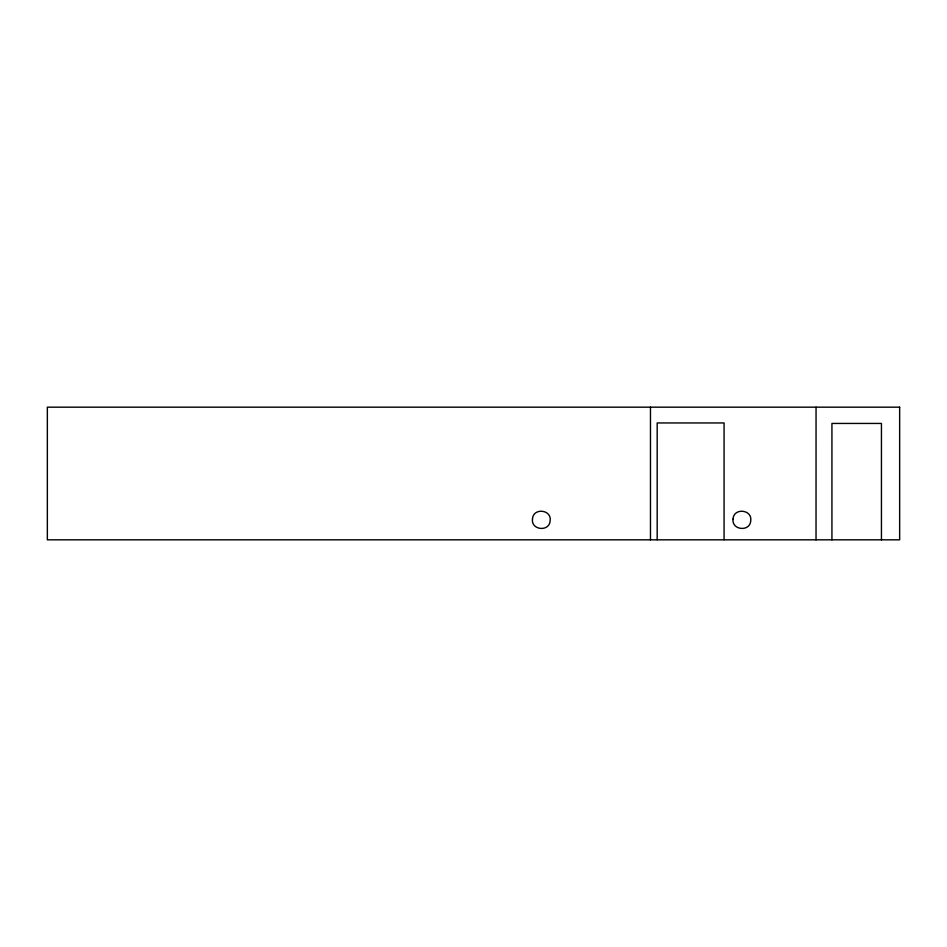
<?xml version="1.0" encoding="UTF-8"?>
<svg xmlns="http://www.w3.org/2000/svg" width="947" height="947" viewBox="0 0 947 947"><rect width="100%" height="100%" fill="white"/><g stroke="black" fill="none" stroke-linecap="round" stroke-linejoin="round"><path stroke-width="1.42" d="M881.444 539.814L881.444 423.439L831.928 423.439L831.928 539.814M816.054 407.174L816.03 539.826M724.076 539.754L724.076 422.954L657.182 422.954L657.182 539.754M650.471 407.174L650.471 539.826M532.486 518.968C530.841 530.296 549.556 532.143 550.148 520.708C551.793 509.379 533.078 507.533 532.486 518.968M733.073 518.968C731.427 530.296 750.142 532.143 750.734 520.708C752.38 509.379 733.665 507.533 733.073 518.968M899.65 407.174L47.35 407.174L47.35 539.826L899.65 539.826L899.65 407.174"/></g></svg>
